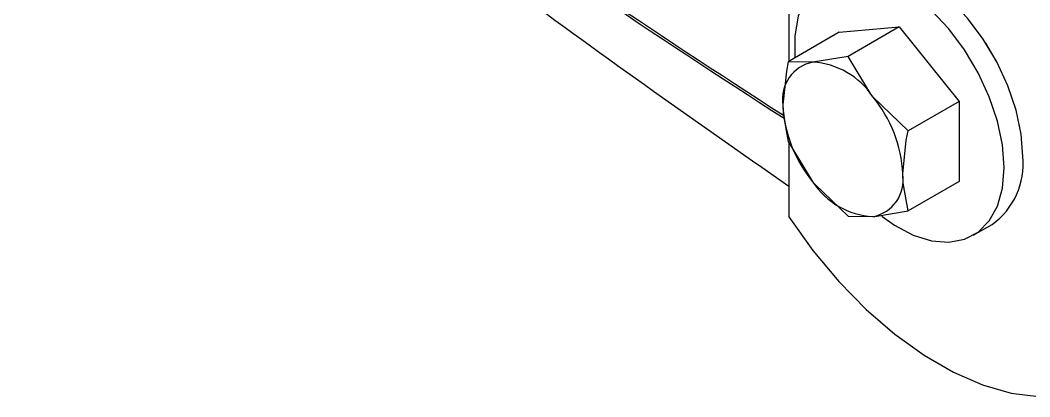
# Model space of a CAD drawing. Extents: x 6 to 134, y 1 to 99.
# Drawn here: x 12.368 to 15.346, y 78.397 to 79.508 of the extents above; entities that cross this region are included whole.
import ezdxf

# ---------------------------------------------------------------- set-up
doc = ezdxf.new("R2010")
doc.units = 0
doc.header["$MEASUREMENT"] = 0
doc.layers.add('OBJECT', color=7, linetype='CONTINUOUS')

msp = doc.modelspace()

# ---------------------------------------------------------------- linework, layer by layer
at = {"layer": 'OBJECT'}
for p, q in [((14.6357, 86.2545), (14.6357, 79.3869)), ((14.7842, 79.4726), (14.6338, 79.3858)), ((14.7842, 79.4726), (14.961, 79.4884)), ((14.961, 79.4884), (14.8106, 79.4016)), ((14.961, 79.4884), (15.1378, 79.2685)), ((14.8106, 79.4016), (14.7064, 79.3846)), ((14.9874, 79.1817), (14.8832, 79.2826)), ((15.1378, 79.2685), (14.9874, 79.1817)), ((15.1378, 79.2685), (15.1378, 79.0328)), ((14.6338, 79.1501), (14.7064, 79.031)), ((14.6357, 79.147), (14.6357, 78.928)), ((15.1378, 79.0328), (14.9874, 78.946)), ((14.8106, 78.9302), (14.8832, 78.929)), ((15.1797, 78.8738), (15.2349, 78.9057))]:
    msp.add_line(p, q, dxfattribs=at)
at = {"layer": 'OBJECT', "flags": 128}
for points in [[(15.3255, 79.106), (15.3205, 79.1726), (15.3058, 79.2429), (15.2817, 79.3145), (15.2491, 79.3851), (15.209, 79.4525), (15.1628, 79.5145), (15.1118, 79.5691), (15.0577, 79.6146), (15.0023, 79.6494), (14.9473, 79.6726), (14.8946, 79.6832), (14.8457, 79.6811), (14.8024, 79.6662), (14.7974, 79.6635)], [(15.2704, 79.0741), (15.2654, 79.1408), (15.2506, 79.211), (15.2266, 79.2826), (15.194, 79.3533), (15.1539, 79.4207), (15.1076, 79.4827), (15.0566, 79.5373), (15.0025, 79.5828), (14.9471, 79.6176), (14.8922, 79.6407), (14.8394, 79.6514), (14.7906, 79.6492), (14.7472, 79.6343), (14.7107, 79.6072), (14.6823, 79.5686), (14.6628, 79.5199), (14.6529, 79.4626), (14.6529, 79.3986), (14.653, 79.3969)], [(15.2514, 79.3808), (15.2474, 79.3886), (15.2167, 79.4408)], [(14.6338, 79.3858), (14.6283, 79.3582), (14.6181, 79.2588)], [(14.7064, 79.3846), (14.7002, 79.3841), (14.6338, 79.3858)], [(14.8832, 79.2826), (14.877, 79.2904), (14.8106, 79.4016)], [(14.6181, 79.2588), (14.619, 79.2317), (14.6338, 79.1501)], [(14.9716, 79.0547), (14.9818, 79.1541), (14.9874, 79.1817)], [(14.9098, 78.9299), (14.9471, 78.9039), (15.0025, 78.8747), (15.0566, 78.8578), (15.1076, 78.8535), (15.1539, 78.8621), (15.194, 78.8832), (15.2266, 78.9162), (15.2506, 78.96), (15.2654, 79.0132), (15.2704, 79.0741)], [(14.9874, 78.946), (14.9725, 79.0276), (14.9716, 79.0547)], [(14.7064, 79.031), (14.7128, 79.0233), (14.8106, 78.9302)], [(14.6357, 78.928), (14.7066, 78.8294), (14.7831, 78.738), (14.8641, 78.6552), (14.9482, 78.5823), (15.0343, 78.5203), (15.1211, 78.4702), (15.2071, 78.4328), (15.2913, 78.4086), (15.3722, 78.3979), (15.3862, 78.3975)], [(14.8832, 78.929), (14.8896, 78.9296), (14.9874, 78.946)]]:
    msp.add_lwpolyline(points, dxfattribs=at)
at = {"layer": 'OBJECT'}
for centre, radius, start, end in [((34.9002, 110.6404), 37.3905, 232.94235, 237.15302), ((35.6154, 111.694), 38.6702, 233.05402, 237.11859), ((32.4738, 104.8945), 31.4282, 231.62055, 235.41817), ((14.7266, 79.2765), 0.1099, 100.5467, 189.2519), ((14.6928, 79.1568), 0.2282, 33.4349, 86.5705), ((15.0014, 79.2765), 0.3837, 182.6393, 219.7721), ((14.5883, 79.0371), 0.3837, 2.6395, 39.7719), ((15.1078, 79.0838), 0.2188, 305.5009, 5.8111), ((14.8631, 79.0371), 0.1099, 280.5469, 9.2516), ((14.8969, 79.1568), 0.2282, 213.4349, 266.5705)]:
    msp.add_arc(centre, radius, start, end, dxfattribs=at)

doc.saveas('drawing.dxf')
